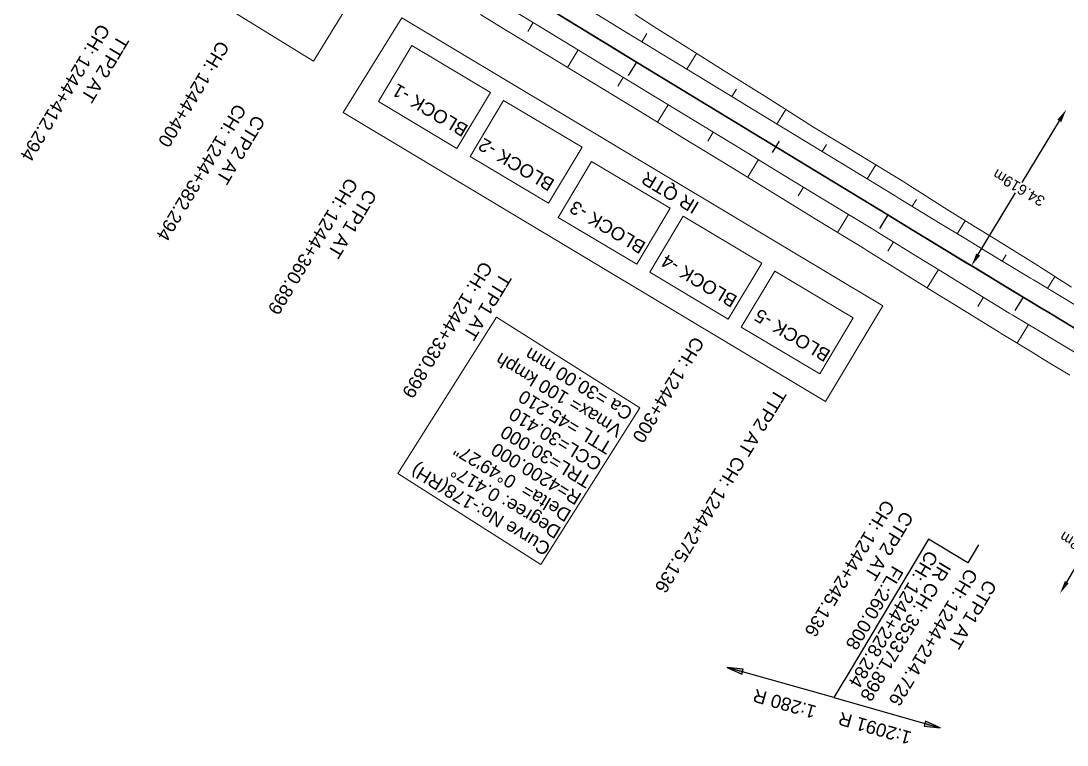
# Model space of a CAD drawing. Header units: metres. Extents: x 593990 to 610403, y 3402023 to 3411833.
# Drawn here: x 599588 to 599786.4, y 3408273.9 to 3408411.1 of the extents above; entities that cross this region are included whole.
import ezdxf

# ---------------------------------------------------------------- set-up
doc = ezdxf.new("R2010")
doc.units = ezdxf.units.M
doc.header["$MEASUREMENT"] = 0
doc.header["$PDSIZE"] = 1
doc.linetypes.add('CENTER2', pattern=[1.125, 0.75, -0.125, 0.125, -0.125])
for name, color, linetype, lineweight in [('C-ALIG-DG-LINE', 1, 'CENTER2', 70), ('C-ALIG-LABL-DG', 1, 'Continuous', 25), ('C-ALIG-LABL-DG-MARK', 1, 'Continuous', 25), ('Proposed Curve_Details', 10, 'Continuous', 0), ('PROPOSED DFCC TOE LINE', 18, 'Continuous', 0), ('PROPOSED DFCC TRACK', 1, 'Continuous', 0), ('PROPOSED FORMATION LINE - PLAN', 187, 'Continuous', 0), ('PROPOSED GRADES IN PLAN', 10, 'Continuous', 0)]:
    doc.layers.add(name, color=color, linetype=linetype, lineweight=lineweight)
doc.styles.add('Arial', font='arial.ttf')
doc.styles.get("Standard").update_dxf_attribs({"font": 'arial.ttf'})
doc.styles.add('Style-Arial', font='arial.ttf')
doc.dimstyles.get("Standard").update_dxf_attribs({"dimtxt": 0.18, "dimasz": 0.18, "dimexe": 0.18, "dimexo": 0.0625, "dimgap": 0.09, "dimtad": 0, "dimtih": 1, "dimtoh": 1, "dimdec": 4, "dimzin": 0, "dimdsep": 46, "dimtxsty": 'Standard', "dimcen": 0.09, "dimadec": 0, "dimazin": 0, "dimtfac": 1, "dimtdec": 4, "dimtofl": 0, "dimtmove": 0, "dimatfit": 3, "dimfxl": 1, "dimtolj": 1, "dimtzin": 0, "dimarcsym": 0})

# ---------------------------------------------------------------- blocks, each defined once
blk = doc.blocks.new('*D69')
at = {"layer": 'Defpoints', "color": 0, "transparency": 16777216}
for p in [(599786.18, 3408394.3), (599768.22, 3408364.71), (599768.22, 3408364.71)]:
    blk.add_point(p, dxfattribs=at)
at = {"layer": 'PROPOSED DFCC TRACK', "color": 0, "lineweight": -2, "transparency": 16777216}
for p, q in [((599784.88, 3408392.17), (599777.79, 3408380.49)), ((599769.51, 3408366.84), (599776.6, 3408378.52))]:
    blk.add_line(p, q, dxfattribs=at)
at = {"layer": 'PROPOSED DFCC TRACK', "color": 0, "transparency": 16777216}
for points in [[(599784.52, 3408392.38), (599785.24, 3408391.95), (599786.18, 3408394.3)], [(599769.16, 3408367.06), (599769.87, 3408366.63), (599768.22, 3408364.71)]]:
    blk.add_solid(points, dxfattribs=at)
at = {"layer": 'PROPOSED DFCC TRACK', "color": 0, "lineweight": 0, "transparency": 16777216, "insert": (599777.2, 3408379.51), "char_height": 2, "attachment_point": 5, "rotation": 149, "style": 'Style-Arial'}
blk.add_mtext('\\A1;34.619m', dxfattribs=at)
blk = doc.blocks.new('TerminatorOpen_0.5')
at = {"color": 0, "linetype": 'ByBlock', "lineweight": -2}
for q in [(-1, 0.25), (-1, 0), (-1, -0.25)]:
    blk.add_line((0, 0), q, dxfattribs=at)
blk = doc.blocks.new('*D70')
at = {"layer": 'Defpoints', "color": 0, "transparency": 16777216}
for p in [(599807.79, 3408340.98), (599807.79, 3408340.98), (599785.02, 3408302.6)]:
    blk.add_point(p, dxfattribs=at)
at = {"layer": 'PROPOSED DFCC TRACK', "color": 0, "lineweight": -2, "transparency": 16777216}
for p, q in [((599806.51, 3408338.83), (599790.47, 3408311.78)), ((599786.3, 3408304.75), (599789.3, 3408309.81))]:
    blk.add_line(p, q, dxfattribs=at)
at = {"layer": 'PROPOSED DFCC TRACK', "color": 0, "transparency": 16777216}
for points in [[(599806.15, 3408339.04), (599806.87, 3408338.61), (599807.79, 3408340.98)], [(599785.94, 3408304.96), (599786.66, 3408304.54), (599785.02, 3408302.6)]]:
    blk.add_solid(points, dxfattribs=at)
at = {"layer": 'PROPOSED DFCC TRACK', "color": 0, "lineweight": 0, "transparency": 16777216, "insert": (599789.88, 3408310.79), "char_height": 2, "attachment_point": 5, "rotation": 149, "style": 'Style-Arial'}
blk.add_mtext('\\A1;44.622m', dxfattribs=at)
blk = doc.blocks.new('Direction')
h = blk.add_hatch(color=256)
h.dxf.hatch_style = 1
h.paths.add_polyline_path([(-5.537, 0), (-4.745, -0.129), (-4.745, 0.135)])
blk.add_lwpolyline([(-5.537, 0), (-4.745, -0.129), (-4.745, 0.135)], close=True)
blk.add_lwpolyline([(0, 0), (-5.537, 0)])
blk = doc.blocks.new('Tick Hor')
blk.add_lwpolyline([(-0.5, 0), (0.5, 0)])

msp = doc.modelspace()

# ---------------------------------------------------------------- linework, layer by layer
at = {"layer": 'C-ALIG-DG-LINE', "color": 1, "linetype": 'Continuous', "lineweight": 30, "flags": 128}
for points in [[(599704.7181, 3408403.3307), (599703.8913, 3408403.8337), (599703.0646, 3408404.3367), (599702.2378, 3408404.8397), (599701.4111, 3408405.3427), (599700.5843, 3408405.8456), (599699.7575, 3408406.3486), (599698.9307, 3408406.8515), (599698.1039, 3408407.3544), (599697.2771, 3408407.8573), (599696.4502, 3408408.3602), (599695.6234, 3408408.863), (599694.7965, 3408409.3657), (599693.9696, 3408409.8685), (599693.1426, 3408410.3712), (599692.3157, 3408410.8738), (599691.4887, 3408411.3764)], [(599752.3567, 3408374.3469), (599704.7181, 3408403.3307)], [(599778.0045, 3408358.7844), (599777.176, 3408359.2845), (599776.3476, 3408359.7848), (599775.5194, 3408360.2853), (599774.6912, 3408360.786), (599773.8631, 3408361.2869), (599773.0352, 3408361.7879), (599772.2073, 3408362.289), (599771.3795, 3408362.7903), (599770.5518, 3408363.2918), (599769.7242, 3408363.7934), (599768.8967, 3408364.2951), (599768.0692, 3408364.7969), (599767.2418, 3408365.2988), (599766.4145, 3408365.8009), (599765.5873, 3408366.3031), (599764.7601, 3408366.8053), (599763.9329, 3408367.3077), (599763.1058, 3408367.8101), (599762.2788, 3408368.3127), (599761.4518, 3408368.8152), (599760.6248, 3408369.3179), (599759.7979, 3408369.8206), (599758.971, 3408370.3234), (599758.1442, 3408370.8262), (599757.3174, 3408371.3291), (599756.4906, 3408371.832), (599755.6638, 3408372.335), (599754.837, 3408372.8379), (599754.0102, 3408373.3409), (599753.1835, 3408373.8439), (599752.3567, 3408374.3469)]]:
    msp.add_lwpolyline(points, dxfattribs=at)
msp.add_lwpolyline([(599804.0972, 3408343.1653, -0.00181014), (599778.0045, 3408358.7844)], format="xyb", dxfattribs=at)
at = {"layer": 'C-ALIG-LABL-DG-MARK', "color": 1, "linetype": 'Continuous', "lineweight": 25}
for p, q in [((599704.7181, 3408403.3307), (599703.1588, 3408400.7678)), ((599752.3567, 3408374.3469), (599750.7974, 3408371.784)), ((599778.0045, 3408358.7844), (599776.4543, 3408356.2159))]:
    msp.add_line(p, q, dxfattribs=at)
at = {"layer": 'Proposed Curve_Details'}
msp.add_lwpolyline([(599686.5973, 3408308.0912), (599705.343, 3408337.7737), (599678.1833, 3408354.997), (599659.4376, 3408325.3144)], close=True, dxfattribs=at)
at = {"layer": 'PROPOSED DFCC TOE LINE'}
for p, q in [((599684.0936, 3408409.1502), (599685.1007, 3408410.8092)), ((599706.6817, 3408408.7381), (599705.7239, 3408407.1734)), ((599693.647, 3408405.6167), (599691.6346, 3408402.3063)), ((599714.264, 3408401.9709), (599716.0933, 3408404.9756)), ((599701.1868, 3408398.7699), (599702.1908, 3408400.4203)), ((599723.6791, 3408398.2065), (599722.8071, 3408396.7732)), ((599710.7339, 3408395.2226), (599708.7147, 3408391.9038)), ((599731.3502, 3408391.5755), (599733.0251, 3408394.3286)), ((599718.2614, 3408388.3557), (599719.2769, 3408390.0249)), ((599740.7063, 3408387.7142), (599739.8932, 3408386.3779)), ((599727.82, 3408384.8272), (599725.7792, 3408381.4729)), ((599748.4363, 3408381.1802), (599750.0603, 3408383.8495)), ((599735.3365, 3408377.9422), (599736.3631, 3408379.6296)), ((599757.7716, 3408377.2852), (599756.9796, 3408375.9828)), ((599744.9061, 3408374.4319), (599742.8312, 3408371.0282)), ((599765.5242, 3408370.7877), (599767.0183, 3408373.2484)), ((599752.3863, 3408367.4998), (599753.4401, 3408369.2192)), ((599774.7998, 3408366.8002), (599774.0752, 3408365.603)), ((599761.9587, 3408363.9816), (599759.8216, 3408360.5007)), ((599782.6342, 3408360.4317), (599784.0036, 3408362.7043)), ((599769.4169, 3408357.0076), (599770.4841, 3408358.755)), ((599779.027, 3408353.5571), (599776.8992, 3408350.0379))]:
    msp.add_line(p, q, dxfattribs=at)
at = {"layer": 'PROPOSED DFCC TOE LINE', "color": 7, "lineweight": 0}
msp.add_lwpolyline([(599650.1189, 3408414.3273), (599643.4783, 3408403.4905), (599607.9598, 3408425.4171)], dxfattribs=at)
at = {"layer": 'PROPOSED DFCC TOE LINE', "flags": 128}
msp.add_lwpolyline([(599786.8676, 3408343.9862), (599781.8375, 3408347.0371), (599779.7368, 3408348.3151), (599773.8409, 3408351.8946), (599773.2753, 3408352.2405), (599764.7365, 3408357.4752), (599761.0366, 3408359.7496), (599756.217, 3408362.7292), (599748.2941, 3408367.6784), (599747.73, 3408368.0243), (599739.205, 3408373.2517), (599730.6811, 3408378.4809), (599722.1455, 3408383.6909), (599713.6137, 3408388.9071), (599705.0831, 3408394.1253), (599700.735, 3408396.7844), (599696.5435, 3408399.3279), (599687.997, 3408404.5134), (599679.4523, 3408409.6953), (599675.1118, 3408412.3579)], dxfattribs=at)
at = {"layer": 'PROPOSED DFCC TOE LINE', "lineweight": 0, "flags": 128}
msp.add_lwpolyline([(599704.4485, 3408412.3223), (599708.5926, 3408409.6994), (599712.9121, 3408406.9932), (599721.3583, 3408401.6363), (599729.8377, 3408396.334), (599738.3027, 3408391.008), (599746.8452, 3408385.8093), (599755.3838, 3408380.6043), (599755.9488, 3408380.2599), (599763.8157, 3408375.2283), (599768.6285, 3408372.253), (599772.3164, 3408369.9755), (599780.8179, 3408364.7337), (599781.3751, 3408364.3782), (599787.1746, 3408360.6849)], dxfattribs=at)
at = {"layer": 'PROPOSED DFCC TRACK', "linetype": 'Continuous', "lineweight": 30}
msp.add_line((599752.3528, 3408374.3493), (599704.7179, 3408403.3308), dxfattribs=at)
at = {"layer": 'PROPOSED DFCC TRACK', "linetype": 'Continuous', "lineweight": 30, "flags": 128}
for points in [[(599704.7179, 3408403.3308), (599701.5142, 3408405.2799), (599698.3104, 3408407.2288), (599695.1064, 3408409.1773), (599691.902, 3408411.1252), (599688.6971, 3408413.0723), (599685.4916, 3408415.0184), (599682.2854, 3408416.9633), (599679.0783, 3408418.9068)], [(599778.0005, 3408358.7868), (599774.7907, 3408360.7259), (599771.5825, 3408362.6674), (599768.3756, 3408364.6111), (599765.1697, 3408366.5566), (599761.9647, 3408368.5035), (599758.7604, 3408370.4515), (599755.5565, 3408372.4002), (599752.3528, 3408374.3493)]]:
    msp.add_lwpolyline(points, dxfattribs=at)
at = {"layer": 'PROPOSED DFCC TRACK', "color": 10, "lineweight": 0}
msp.add_lwpolyline([(599649.075, 3408393.7511), (599660.2375, 3408411.6842), (599751.3982, 3408357.107), (599740.5494, 3408338.986)], close=True, dxfattribs=at)
for points in [[(599662.1187, 3408406.4627), (599677.0106, 3408397.5748), (599670.6689, 3408386.9492), (599655.7771, 3408395.8371), (599662.1187, 3408406.4627)], [(599679.4857, 3408396.0683), (599694.3776, 3408387.1804), (599688.036, 3408376.5548), (599673.1441, 3408385.4426), (599679.4857, 3408396.0683)], [(599696.1944, 3408384.5055), (599711.0862, 3408375.6176), (599704.7446, 3408364.992), (599689.8527, 3408373.8799), (599696.1944, 3408384.5055)], [(599713.5572, 3408374.1131), (599728.449, 3408365.2252), (599722.1074, 3408354.5996), (599707.2155, 3408363.4875), (599713.5572, 3408374.1131)], [(599730.9242, 3408363.7191), (599745.816, 3408354.8312), (599739.4744, 3408344.2056), (599724.5825, 3408353.0935), (599730.9242, 3408363.7191)]]:
    msp.add_lwpolyline(points, dxfattribs=at)
at = {"layer": 'PROPOSED DFCC TRACK', "linetype": 'Continuous', "lineweight": 30, "extrusion": (0, 0, -1)}
msp.add_arc((-601948.1996, 3411954.6505), 4200, 300.697112, 301.1120938, dxfattribs=at)
at = {"layer": 'PROPOSED FORMATION LINE - PLAN', "flags": 128}
for points in [[(599787.9572, 3408357.2282), (599785.8555, 3408358.4911), (599779.964, 3408362.0402), (599779.398, 3408362.3819), (599770.8489, 3408367.5554), (599767.1419, 3408369.8047), (599762.3051, 3408372.7435), (599754.3279, 3408377.5957), (599753.7626, 3408377.9396), (599745.2195, 3408383.1373), (599736.6764, 3408388.335), (599728.1334, 3408393.5327), (599719.5903, 3408398.7304), (599711.0472, 3408403.9281), (599706.693, 3408406.5772), (599702.5167, 3408409.1467), (599693.9969, 3408414.386)], [(599789.008, 3408347.562), (599783.9674, 3408350.5841), (599781.8619, 3408351.8493), (599775.9595, 3408355.405), (599775.3942, 3408355.7501), (599766.8581, 3408360.9741), (599763.1586, 3408363.2444), (599758.3328, 3408366.2095), (599750.3777, 3408371.1029), (599749.8123, 3408371.4469), (599741.2693, 3408376.6446), (599732.7262, 3408381.8423), (599724.1831, 3408387.0399), (599715.6401, 3408392.2376), (599707.097, 3408397.4353), (599702.7428, 3408400.0844), (599698.554, 3408402.6328), (599690.0112, 3408407.8276), (599681.4663, 3408413.0159)]]:
    msp.add_lwpolyline(points, dxfattribs=at)

# ---------------------------------------------------------------- block references
at = {"layer": 'C-ALIG-LABL-DG', "color": 1, "linetype": 'Continuous', "lineweight": 25, "xscale": 2.499999999999999, "yscale": 2.499999999999999, "zscale": 2.499999999999999, "rotation": 238.6832752500705}
msp.add_blockref('Tick Hor', (599731.1153, 3408387.2704), dxfattribs=at)

# ---------------------------------------------------------------- texts
at = {"layer": 'C-ALIG-LABL-DG', "color": 1, "insert": (599608.5988, 3408407.35), "char_height": 2.5, "width": 46.873135, "attachment_point": 1, "rotation": 239.075904, "style": 'Arial'}
msp.add_mtext('TTP2 AT \\PCH: 1244+412.294', dxfattribs=at)
at = {"layer": 'C-ALIG-LABL-DG', "color": 1, "lineweight": 30, "char_height": 2.5, "attachment_point": 1, "style": 'Arial'}
for s, insert, width, rotation in [('CTP1 AT\\PCH: 1244+360.899', (599655.6224, 3408378.1497), 47.2772, 238.797867), ('TTP1 AT \\PCH: 1244+330.899', (599681.1444, 3408362.2952), 46.891242, 238.683275)]:
    msp.add_mtext(s, dxfattribs=dict(at, insert=insert, width=width, rotation=rotation))
at = {"layer": 'C-ALIG-LABL-DG', "color": 1, "linetype": 'Continuous', "lineweight": 25, "char_height": 2.5, "rotation": 164.117797, "style": 'Arial', "bg_fill": 3, "box_fill_scale": 1.04, "bg_fill_color": 256, "bg_fill_true_color": 13158600, "bg_fill_transparency": 0}
for s, insert, width, attachment_point in [('1:280 R', (599739.0062, 3408281.243), 11.925716, 7), ('1:2091 R', (599743.4273, 3408280.2147), 13.8875, 9)]:
    msp.add_mtext(s, dxfattribs=dict(at, insert=insert, width=width, attachment_point=attachment_point))
at = {"layer": 'Proposed Curve_Details', "insert": (599704.2471, 3408337.4203), "char_height": 2.5, "attachment_point": 7, "rotation": 148.741295, "line_spacing_factor": 0.9, "style": 'Style-Arial'}
msp.add_mtext('\\pxql;Curve No:-178(RH)\\P\\pq*;Degree: 0.417%%D\\P\\pql;Delta=  0%%D49\'27"\\PR=4200.000\\PTRL=30.000\\PCCL=30.410\\PTTL =45.210\\PVmax= 100 kmph\\PCa =30.00 mm', dxfattribs=at)
at = {"layer": 'PROPOSED DFCC TRACK', "color": 10, "lineweight": 30, "char_height": 2.5, "width": 43.249674, "attachment_point": 3, "rotation": 149}
for s, insert in [('BLOCK -1', (599658.081, 3408397.2303)), ('BLOCK -2', (599674.4507, 3408386.9128)), ('IR QTR', (599705.3573, 3408380.501)), ('BLOCK -3', (599691.743, 3408375.0276)), ('BLOCK -4', (599709.1058, 3408364.8639)), ('BLOCK -5', (599726.7718, 3408354.5484))]:
    msp.add_mtext(s, dxfattribs=dict(at, insert=insert))
at = {"layer": 'PROPOSED GRADES IN PLAN', "color": 7, "insert": (599763.4135, 3408308.1696), "char_height": 2.5, "attachment_point": 4, "rotation": 239.096556, "line_spacing_factor": 0.84, "style": 'Style-Arial'}
msp.add_mtext('IR CH: 353371.898', dxfattribs=at)

# ---------------------------------------------------------------- dimensions: what is measured, and where the dimension line sits
at = {"layer": 'PROPOSED DFCC TRACK', "color": 10, "lineweight": 0}
dim = msp.add_aligned_dim(p1=(599786.1773, 3408394.3033), p2=(599768.2169, 3408364.7074), distance=0, dimstyle='Standard', override={"dimtxt": 2, "dimasz": 2.5, "dimexe": 0.125, "dimexo": 0.125, "dimgap": 0.125, "dimtad": 1, "dimtih": 0, "dimtoh": 0, "dimdec": 3, "dimzin": 11, "dimpost": 'm', "dimtxsty": 'Style-Arial', "dimsah": 1, "dimadec": 4, "dimazin": 3, "dimtmove": 2, "dimatfit": 1, "dimldrblk": 'TerminatorOpen_0.5', "dimfrac": 2, "dimtzin": 11}, dxfattribs=at)
dim.commit()
dim.dimension.update_dxf_attribs({"geometry": '*D69', "text_midpoint": (599777.1971, 3408379.5054), "text_rotation": 149})
dim = msp.add_linear_dim(base=(599807.7863, 3408340.9774), p1=(599785.0232, 3408302.5983), p2=(599807.7863, 3408340.9774), angle=59.327401, dimstyle='Standard', override={"dimtxt": 2, "dimasz": 2.5, "dimexe": 0.125, "dimexo": 0.125, "dimgap": 0.125, "dimtad": 1, "dimtih": 0, "dimtoh": 0, "dimdec": 3, "dimzin": 11, "dimpost": 'm', "dimtxsty": 'Style-Arial', "dimsah": 1, "dimadec": 4, "dimazin": 3, "dimtmove": 2, "dimatfit": 1, "dimldrblk": 'TerminatorOpen_0.5', "dimfrac": 2, "dimtzin": 11}, dxfattribs=at)
dim.commit()
dim.dimension.update_dxf_attribs({"geometry": '*D70', "text_midpoint": (599789.8831, 3408310.7922), "dimtype": 129, "text_rotation": 149})

# ---------------------------------------------------------------- next in the draw order: block references
at = {"layer": 'C-ALIG-LABL-DG', "color": 1, "linetype": 'Continuous', "lineweight": 25, "xscale": 3.789791541545093, "yscale": 3.789791541545093, "zscale": 3.789791541545093, "rotation": 164.1177965793526}
msp.add_blockref('Direction', (599742.1085, 3408282.8408), dxfattribs=at)

# ---------------------------------------------------------------- next in the draw order: texts
at = {"layer": 'C-ALIG-LABL-DG', "color": 1, "linetype": 'Continuous', "lineweight": 25, "char_height": 2.5, "style": 'Arial', "bg_fill": 3, "box_fill_scale": 1.04, "bg_fill_color": 256, "bg_fill_true_color": 13158600, "bg_fill_transparency": 0}
for s, insert, width, attachment_point, rotation in [('CH: 1244+400', (599626.5588, 3408406.9448), 22.502814, 4, 239.05666), ('TTP2 AT CH: 1244+275.136', (599709.118, 3408303.0734), 44.559533, 6, 238.683275), ('CH: 1244+228.284\\PFL:260.008', (599751.636, 3408298.7713), 29.366473, 5, 239.117797)]:
    msp.add_mtext(s, dxfattribs=dict(at, insert=insert, width=width, attachment_point=attachment_point, rotation=rotation))

# ---------------------------------------------------------------- next in the draw order: linework, layer by layer
at = {"layer": 'C-ALIG-LABL-DG', "color": 1, "linetype": 'Continuous', "lineweight": 25}
msp.add_line((599760.0731, 3408312.8787), (599742.1085, 3408282.8408), dxfattribs=at)
msp.add_lwpolyline([(599769.5718, 3408311.8289), (599767.5303, 3408308.4116), (599760.0699, 3408312.8734), (599756.5147, 3408306.9289)], dxfattribs=at)

# ---------------------------------------------------------------- next in the draw order: block references
at = {"layer": 'C-ALIG-LABL-DG', "color": 1, "linetype": 'Continuous', "lineweight": 25, "xscale": 3.789791541545083, "yscale": 3.789791541545083, "zscale": 3.789791541545083, "rotation": 344.1177965793526}
msp.add_blockref('Direction', (599742.1013, 3408282.8429), dxfattribs=at)

# ---------------------------------------------------------------- next in the draw order: texts
at = {"layer": 'C-ALIG-LABL-DG', "color": 1, "insert": (599634.4478, 3408392.1955), "char_height": 2.5, "width": 47.270292, "attachment_point": 1, "rotation": 238.961312, "style": 'Arial'}
msp.add_mtext('CTP2 AT \\PCH: 1244+382.294', dxfattribs=at)
at = {"layer": 'C-ALIG-LABL-DG', "color": 1, "linetype": 'Continuous', "lineweight": 25, "insert": (599716.6332, 3408350.8589), "char_height": 2.5, "width": 22.502814, "attachment_point": 4, "rotation": 238.683275, "style": 'Arial', "bg_fill": 3, "box_fill_scale": 1.04, "bg_fill_color": 256, "bg_fill_true_color": 13158600, "bg_fill_transparency": 0}
msp.add_mtext('CH: 1244+300', dxfattribs=at)
at = {"layer": 'C-ALIG-LABL-DG', "color": 1, "lineweight": 30, "char_height": 2.5, "attachment_point": 1, "style": 'Arial'}
for s, insert, width, rotation in [('CTP2 AT \\PCH: 1244+245.136', (599757.375, 3408317.1183), 47.273404, 238.887903), ('CTP1 AT \\PCH: 1244+214.726', (599773.1612, 3408304.1495), 47.254113, 239.302757)]:
    msp.add_mtext(s, dxfattribs=dict(at, insert=insert, width=width, rotation=rotation))

doc.saveas('drawing.dxf')
